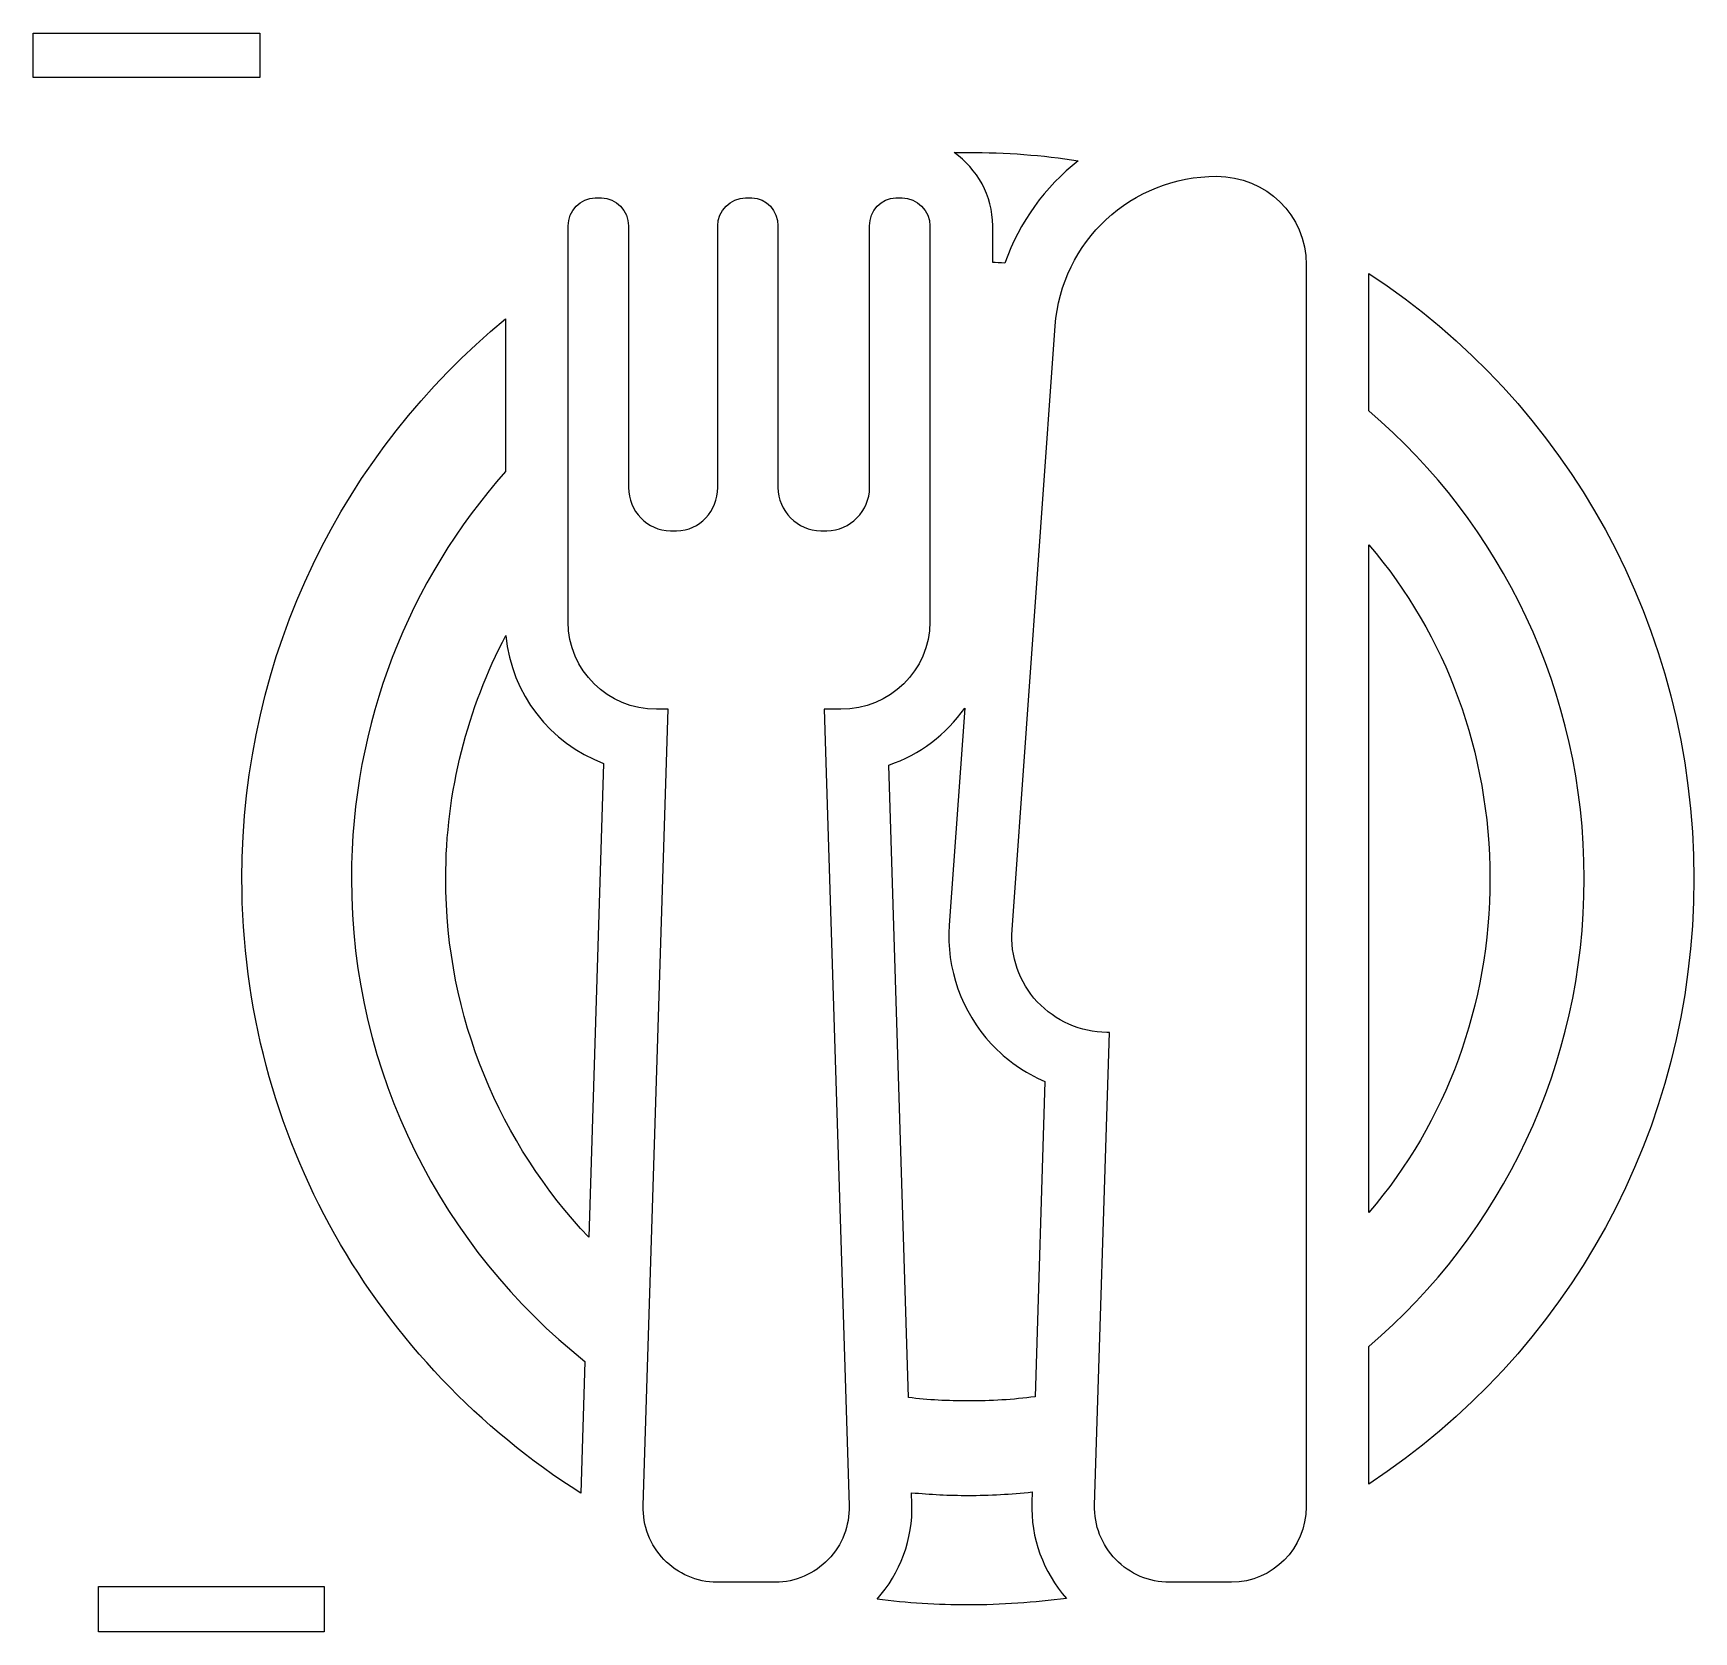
# Model space of a CAD drawing. Header units: centimetres. Extents: x -0.77 to 0.59, y -0.61 to 0.7.
import ezdxf

# ---------------------------------------------------------------- set-up
doc = ezdxf.new("R2010")
doc.units = ezdxf.units.CM
doc.header["$MEASUREMENT"] = 0
doc.header["$XCLIPFRAME"] = 0
doc.layers.add('Layer 1', color=7, linetype='Continuous')
picture_1 = doc.add_image_def('image1.jpg', size_in_pixel=(960, 192))
picture_2 = doc.add_image_def('image2.jpg', size_in_pixel=(963, 188))

msp = doc.modelspace()

# ---------------------------------------------------------------- linework, layer by layer
at = {"layer": 'Layer 1'}
for points, knots in [([(0.0165, 0.5414), (0.0165, 0.5414), (0.0165, 0.5114), (0.0165, 0.5114), (0.0165, 0.5114), (0.0185, 0.5112), (0.0231, 0.5111), (0.0266, 0.5109), (0.0266, 0.5109), (0.0384, 0.5444), (0.0595, 0.5734), (0.0868, 0.5949), (0.0868, 0.5949), (0.0574, 0.5994), (0.0272, 0.6017), (-0.0035, 0.6017), (-0.0035, 0.6017), (-0.0075, 0.6017), (-0.0111, 0.6016), (-0.0151, 0.6015), (-0.0151, 0.6015), (0.0038, 0.5882), (0.0165, 0.5663), (0.0165, 0.5414)], [0, 0, 0, 0, 0.142857, 0.142857, 0.142857, 0.142857, 0.285714, 0.285714, 0.285714, 0.285714, 0.428571, 0.428571, 0.428571, 0.428571, 0.571429, 0.571429, 0.571429, 0.571429, 0.714286, 0.714286, 0.714286, 0.714286, 1, 1, 1, 1]), ([(0.2003, 0.5821), (0.2003, 0.5821), (0.2003, 0.5821), (0.2003, 0.5821), (0.2003, 0.5821), (0.1306, 0.5821), (0.0728, 0.5288), (0.0678, 0.4592), (0.0678, 0.4592), (0.0678, 0.4592), (0.0324, -0.0364), (0.0324, -0.0364), (0.0324, -0.0364), (0.0308, -0.058), (0.0383, -0.0796), (0.0531, -0.0955), (0.0531, -0.0955), (0.0679, -0.1113), (0.0886, -0.1206), (0.1102, -0.1206), (0.1102, -0.1206), (0.1102, -0.1206), (0.1123, -0.1206), (0.1123, -0.1206), (0.1123, -0.1206), (0.1123, -0.1206), (0.1002, -0.5086), (0.1002, -0.5086), (0.1002, -0.5086), (0.0997, -0.5253), (0.1059, -0.5414), (0.1175, -0.5533), (0.1175, -0.5533), (0.1291, -0.5653), (0.145, -0.572), (0.1616, -0.572), (0.1616, -0.572), (0.1616, -0.572), (0.2125, -0.572), (0.2125, -0.572), (0.2125, -0.572), (0.2464, -0.572), (0.2738, -0.544), (0.2738, -0.5101), (0.2738, -0.5101), (0.2738, -0.5101), (0.2738, -0.1197), (0.2738, -0.1197), (0.2738, -0.1197), (0.2738, -0.1197), (0.2738, 0.2317), (0.2738, 0.2317), (0.2738, 0.2317), (0.2738, 0.2317), (0.2738, 0.5095), (0.2738, 0.5095), (0.2738, 0.5095), (0.2738, 0.5502), (0.2409, 0.5821), (0.2003, 0.5821)], [0, 0, 0, 0, 0.0625, 0.0625, 0.0625, 0.0625, 0.125, 0.125, 0.125, 0.125, 0.1875, 0.1875, 0.1875, 0.1875, 0.25, 0.25, 0.25, 0.25, 0.3125, 0.3125, 0.3125, 0.3125, 0.375, 0.375, 0.375, 0.375, 0.4375, 0.4375, 0.4375, 0.4375, 0.5, 0.5, 0.5, 0.5, 0.5625, 0.5625, 0.5625, 0.5625, 0.625, 0.625, 0.625, 0.625, 0.6875, 0.6875, 0.6875, 0.6875, 0.75, 0.75, 0.75, 0.75, 0.8125, 0.8125, 0.8125, 0.8125, 0.875, 0.875, 0.875, 0.875, 1, 1, 1, 1]), ([(-0.1218, 0.1446), (-0.1218, 0.1446), (-0.1081, 0.1446), (-0.1081, 0.1446), (-0.1081, 0.1446), (-0.0681, 0.1446), (-0.035, 0.1764), (-0.035, 0.2164), (-0.035, 0.2164), (-0.035, 0.2164), (-0.035, 0.5414), (-0.035, 0.5414), (-0.035, 0.5414), (-0.035, 0.5536), (-0.0456, 0.5643), (-0.0578, 0.5643), (-0.0578, 0.5643), (-0.0578, 0.5643), (-0.0629, 0.5643), (-0.0629, 0.5643), (-0.0629, 0.5643), (-0.0752, 0.5643), (-0.0845, 0.5536), (-0.0845, 0.5414), (-0.0845, 0.5414), (-0.0845, 0.5414), (-0.0845, 0.3265), (-0.0845, 0.3265), (-0.0845, 0.3265), (-0.0845, 0.3075), (-0.1005, 0.2911), (-0.1195, 0.2911), (-0.1195, 0.2911), (-0.1195, 0.2911), (-0.1246, 0.2911), (-0.1246, 0.2911), (-0.1246, 0.2911), (-0.1437, 0.2911), (-0.1597, 0.3075), (-0.1597, 0.3265), (-0.1597, 0.3265), (-0.1597, 0.3265), (-0.1597, 0.5414), (-0.1597, 0.5414), (-0.1597, 0.5414), (-0.1597, 0.5536), (-0.169, 0.5643), (-0.1812, 0.5643), (-0.1812, 0.5643), (-0.1812, 0.5643), (-0.1863, 0.5643), (-0.1863, 0.5643), (-0.1863, 0.5643), (-0.1986, 0.5643), (-0.2092, 0.5536), (-0.2092, 0.5414), (-0.2092, 0.5414), (-0.2092, 0.5414), (-0.2092, 0.3265), (-0.2092, 0.3265), (-0.2092, 0.3265), (-0.2092, 0.3075), (-0.2239, 0.2911), (-0.2429, 0.2911), (-0.2429, 0.2911), (-0.2429, 0.2911), (-0.248, 0.2911), (-0.248, 0.2911), (-0.248, 0.2911), (-0.2671, 0.2911), (-0.2824, 0.3075), (-0.2824, 0.3265), (-0.2824, 0.3265), (-0.2824, 0.3265), (-0.2824, 0.5414), (-0.2824, 0.5414), (-0.2824, 0.5414), (-0.2824, 0.5536), (-0.2924, 0.5643), (-0.3046, 0.5643), (-0.3046, 0.5643), (-0.3046, 0.5643), (-0.3097, 0.5643), (-0.3097, 0.5643), (-0.3097, 0.5643), (-0.3219, 0.5643), (-0.3319, 0.5536), (-0.3319, 0.5414), (-0.3319, 0.5414), (-0.3319, 0.5414), (-0.3319, 0.2164), (-0.3319, 0.2164), (-0.3319, 0.2164), (-0.3319, 0.1764), (-0.2994, 0.1446), (-0.2594, 0.1446), (-0.2594, 0.1446), (-0.2594, 0.1446), (-0.2498, 0.1446), (-0.2498, 0.1446), (-0.2498, 0.1446), (-0.2498, 0.1446), (-0.2703, -0.5091), (-0.2703, -0.5091), (-0.2703, -0.5091), (-0.2708, -0.5254), (-0.2647, -0.5416), (-0.2533, -0.5534), (-0.2533, -0.5534), (-0.2419, -0.565), (-0.2263, -0.572), (-0.2099, -0.572), (-0.2099, -0.572), (-0.2099, -0.572), (-0.1618, -0.572), (-0.1618, -0.572), (-0.1618, -0.572), (-0.1454, -0.572), (-0.1298, -0.565), (-0.1184, -0.5533), (-0.1184, -0.5533), (-0.107, -0.5416), (-0.1009, -0.5254), (-0.1014, -0.5091), (-0.1014, -0.5091), (-0.1014, -0.5091), (-0.1218, 0.1446), (-0.1218, 0.1446)], [0, 0, 0, 0, 0.030303, 0.030303, 0.030303, 0.030303, 0.060606, 0.060606, 0.060606, 0.060606, 0.090909, 0.090909, 0.090909, 0.090909, 0.121212, 0.121212, 0.121212, 0.121212, 0.151515, 0.151515, 0.151515, 0.151515, 0.181818, 0.181818, 0.181818, 0.181818, 0.212121, 0.212121, 0.212121, 0.212121, 0.242424, 0.242424, 0.242424, 0.242424, 0.272727, 0.272727, 0.272727, 0.272727, 0.30303, 0.30303, 0.30303, 0.30303, 0.333333, 0.333333, 0.333333, 0.333333, 0.363636, 0.363636, 0.363636, 0.363636, 0.393939, 0.393939, 0.393939, 0.393939, 0.424242, 0.424242, 0.424242, 0.424242, 0.454545, 0.454545, 0.454545, 0.454545, 0.484848, 0.484848, 0.484848, 0.484848, 0.515152, 0.515152, 0.515152, 0.515152, 0.545455, 0.545455, 0.545455, 0.545455, 0.575758, 0.575758, 0.575758, 0.575758, 0.606061, 0.606061, 0.606061, 0.606061, 0.636364, 0.636364, 0.636364, 0.636364, 0.666667, 0.666667, 0.666667, 0.666667, 0.69697, 0.69697, 0.69697, 0.69697, 0.727273, 0.727273, 0.727273, 0.727273, 0.757576, 0.757576, 0.757576, 0.757576, 0.787879, 0.787879, 0.787879, 0.787879, 0.818182, 0.818182, 0.818182, 0.818182, 0.848485, 0.848485, 0.848485, 0.848485, 0.878788, 0.878788, 0.878788, 0.878788, 0.909091, 0.909091, 0.909091, 0.909091, 0.939394, 0.939394, 0.939394, 0.939394, 1, 1, 1, 1]), ([(0.3253, 0.5024), (0.3253, 0.5024), (0.3253, 0.3895), (0.3253, 0.3895), (0.3253, 0.3895), (0.4342, 0.2966), (0.502, 0.1589), (0.502, 0.0056), (0.502, 0.0056), (0.502, -0.1479), (0.4342, -0.2855), (0.3253, -0.3784), (0.3253, -0.3784), (0.3253, -0.3784), (0.3253, -0.4914), (0.3253, -0.4914), (0.3253, -0.4914), (0.4876, -0.3846), (0.592, -0.2019), (0.592, 0.0055), (0.592, 0.0055), (0.5919, 0.213), (0.4876, 0.3957), (0.3253, 0.5024)], [0, 0, 0, 0, 0.142857, 0.142857, 0.142857, 0.142857, 0.285714, 0.285714, 0.285714, 0.285714, 0.428571, 0.428571, 0.428571, 0.428571, 0.571429, 0.571429, 0.571429, 0.571429, 0.714286, 0.714286, 0.714286, 0.714286, 1, 1, 1, 1]), ([(-0.5098, 0.0056), (-0.5098, 0.1335), (-0.4626, 0.2505), (-0.3834, 0.3397), (-0.3834, 0.3397), (-0.3834, 0.3397), (-0.3834, 0.465), (-0.3834, 0.465), (-0.3834, 0.465), (-0.5161, 0.3557), (-0.5997, 0.1905), (-0.5997, 0.0056), (-0.5997, 0.0056), (-0.5997, -0.2068), (-0.4887, -0.3931), (-0.3216, -0.4988), (-0.3216, -0.4988), (-0.3216, -0.4988), (-0.3182, -0.3907), (-0.3182, -0.3907), (-0.3182, -0.3907), (-0.4348, -0.2979), (-0.5098, -0.1547), (-0.5098, 0.0056)], [0, 0, 0, 0, 0.142857, 0.142857, 0.142857, 0.142857, 0.285714, 0.285714, 0.285714, 0.285714, 0.428571, 0.428571, 0.428571, 0.428571, 0.571429, 0.571429, 0.571429, 0.571429, 0.714286, 0.714286, 0.714286, 0.714286, 1, 1, 1, 1]), ([(0.3253, 0.2796), (0.3253, 0.2796), (0.3253, 0.2316), (0.3253, 0.2316), (0.3253, 0.2316), (0.3253, 0.2316), (0.3253, -0.1198), (0.3253, -0.1198), (0.3253, -0.1198), (0.3253, -0.1198), (0.3253, -0.2685), (0.3253, -0.2685), (0.3253, -0.2685), (0.3887, -0.1942), (0.4246, -0.0986), (0.4246, 0.0056), (0.4246, 0.0056), (0.4245, 0.1097), (0.3886, 0.2053), (0.3253, 0.2796)], [0, 0, 0, 0, 0.166667, 0.166667, 0.166667, 0.166667, 0.333333, 0.333333, 0.333333, 0.333333, 0.5, 0.5, 0.5, 0.5, 0.666667, 0.666667, 0.666667, 0.666667, 1, 1, 1, 1]), ([(-0.383, 0.2052), (-0.4145, 0.1455), (-0.4324, 0.0776), (-0.4324, 0.0056), (-0.4324, 0.0056), (-0.4324, -0.1084), (-0.3877, -0.212), (-0.315, -0.2888), (-0.315, -0.2888), (-0.315, -0.2888), (-0.3029, 0.1002), (-0.3029, 0.1002), (-0.3029, 0.1002), (-0.3466, 0.1166), (-0.3786, 0.1569), (-0.383, 0.2052)], [0, 0, 0, 0, 0.2, 0.2, 0.2, 0.2, 0.4, 0.4, 0.4, 0.4, 0.6, 0.6, 0.6, 0.6, 1, 1, 1, 1]), ([(-0.0526, -0.4204), (-0.0365, -0.4223), (-0.0201, -0.4232), (-0.0036, -0.4232), (-0.0036, -0.4232), (0.015, -0.4232), (0.0333, -0.4221), (0.0513, -0.4197), (0.0513, -0.4197), (0.0513, -0.4197), (0.0594, -0.1609), (0.0594, -0.1609), (0.0594, -0.1609), (0.0429, -0.1539), (0.0278, -0.1434), (0.0154, -0.1301), (0.0154, -0.1301), (-0.0091, -0.1038), (-0.0217, -0.0683), (-0.0191, -0.0326), (-0.0191, -0.0326), (-0.0191, -0.0326), (-0.0064, 0.1456), (-0.0064, 0.1456), (-0.0064, 0.1456), (-0.0215, 0.124), (-0.0433, 0.1073), (-0.0688, 0.0988), (-0.0688, 0.0988), (-0.0688, 0.0988), (-0.0526, -0.4204), (-0.0526, -0.4204)], [0, 0, 0, 0, 0.111111, 0.111111, 0.111111, 0.111111, 0.222222, 0.222222, 0.222222, 0.222222, 0.333333, 0.333333, 0.333333, 0.333333, 0.444444, 0.444444, 0.444444, 0.444444, 0.555556, 0.555556, 0.555556, 0.555556, 0.666667, 0.666667, 0.666667, 0.666667, 0.777778, 0.777778, 0.777778, 0.777778, 1, 1, 1, 1]), ([(0.0486, -0.5066), (0.0486, -0.5066), (0.0489, -0.4979), (0.0489, -0.4979), (0.0489, -0.4979), (0.0316, -0.4997), (0.0141, -0.5007), (-0.0036, -0.5007), (-0.0036, -0.5007), (-0.0192, -0.5007), (-0.0348, -0.4999), (-0.0501, -0.4985), (-0.0501, -0.4985), (-0.0501, -0.4985), (-0.0498, -0.5078), (-0.0498, -0.5078), (-0.0498, -0.5078), (-0.0489, -0.5364), (-0.0593, -0.5647), (-0.0784, -0.5859), (-0.0784, -0.5859), (-0.0539, -0.589), (-0.0289, -0.5906), (-0.0036, -0.5906), (-0.0036, -0.5906), (0.0238, -0.5906), (0.0507, -0.5887), (0.077, -0.5852), (0.077, -0.5852), (0.058, -0.5637), (0.0477, -0.5353), (0.0486, -0.5066)], [0, 0, 0, 0, 0.111111, 0.111111, 0.111111, 0.111111, 0.222222, 0.222222, 0.222222, 0.222222, 0.333333, 0.333333, 0.333333, 0.333333, 0.444444, 0.444444, 0.444444, 0.444444, 0.555556, 0.555556, 0.555556, 0.555556, 0.666667, 0.666667, 0.666667, 0.666667, 0.777778, 0.777778, 0.777778, 0.777778, 1, 1, 1, 1])]:
    msp.add_open_spline(points, degree=3, knots=knots, dxfattribs=at)

# ---------------------------------------------------------------- pictures from other files: only their frames are drawn
at = {"layer": 'Layer 1', "color": 0}
image = msp.add_image(picture_2, insert=(-0.7673, -1.9315), size_in_units=(13.375, 2.6111), dxfattribs=at)
image.set_boundary_path([(-0.767, -1.931), (12.62, 0.688)])
image.dxf.flags = 3
image = msp.add_image(picture_1, insert=(-0.7144, -3.2808), size_in_units=(13.3333, 2.6667), dxfattribs=at)
image.set_boundary_path([(-0.714, -3.281), (12.62, -0.609)])
image.dxf.flags = 3

doc.saveas('drawing.dxf')
